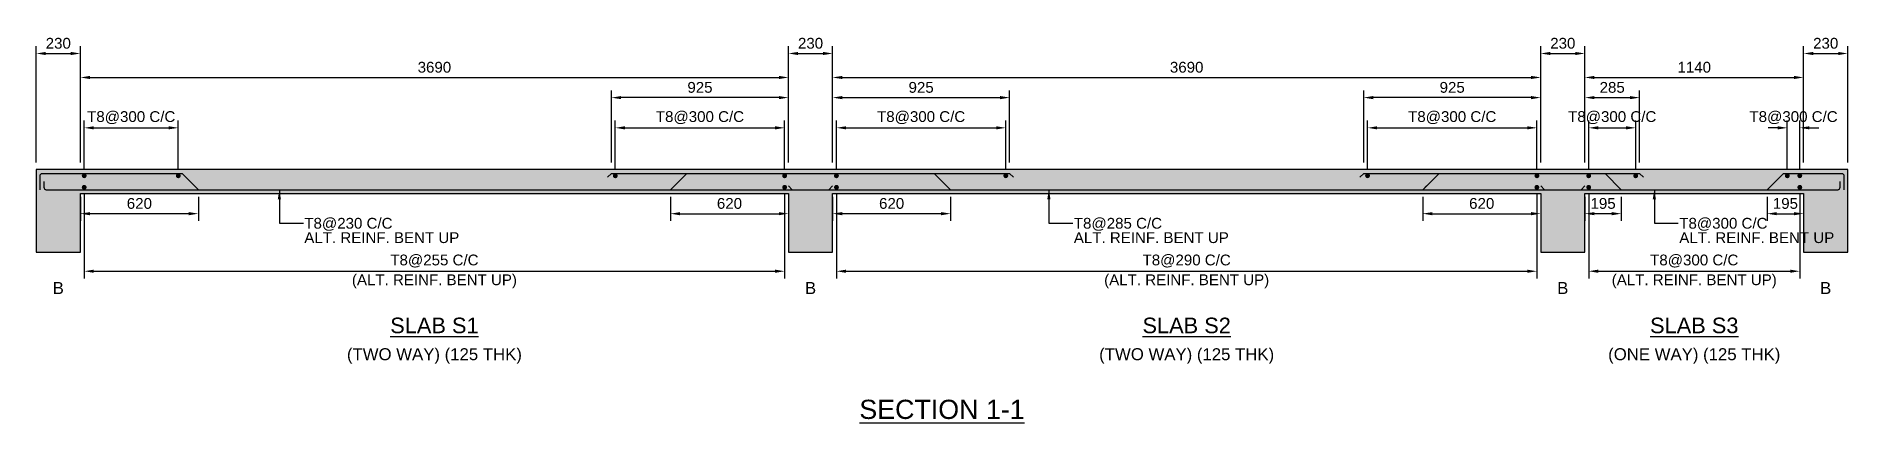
# Model space of a CAD drawing. Header units: inches. Extents: x 0 to 37760, y -3780 to 4280.
import ezdxf
from ezdxf.enums import TextEntityAlignment as Align

# ---------------------------------------------------------------- set-up
doc = ezdxf.new("R2010")
doc.units = ezdxf.units.IN
doc.header["$MEASUREMENT"] = 0
for name, color, linetype in [('Concrete Line', 2, 'Continuous'), ('Dimension', 31, 'Continuous'), ('Labels', 4, 'Continuous'), ('Reinforcement', 4, 'Continuous'), ('Solid', 25, 'Continuous'), ('Text', 31, 'Continuous')]:
    doc.layers.add(name, color=color, linetype=linetype)
doc.styles.add('SC-SLB1', font='SansSerif')
doc.styles.add('SC-SLB2', font='SansSerif')
doc.dimstyles.new('SlabElev', dxfattribs={"dimtxt": 225, "dimasz": 200, "dimexe": 150, "dimexo": 150, "dimgap": 100, "dimtad": 1, "dimtoh": 1, "dimdec": 4, "dimlfac": 0.25, "dimzin": 0, "dimdsep": 46, "dimtxsty": 'SC-SLB2', "dimcen": 0.09, "dimclrd": 8, "dimclre": 8, "dimclrt": 31, "dimadec": 0, "dimazin": 0, "dimtfac": 1, "dimtdec": 0, "dimtix": 1, "dimtofl": 0, "dimtmove": 0, "dimatfit": 3, "dimfxl": 1, "dimtolj": 1, "dimtzin": 0, "dimarcsym": 0})

# ---------------------------------------------------------------- blocks, each defined once
blk = doc.blocks.new('*D0')
at = {"color": 8, "linetype": 'ByBlock', "lineweight": -2}
for p, q in [((920, 1650), (920, 3570)), ((1120, 3420), (15480, 3420)), ((15680, 1650), (15680, 3570))]:
    blk.add_line(p, q, dxfattribs=at)
at = {"color": 8}
for points in [[(920, 3420), (1120, 3453), (1120, 3387)], [(15680, 3420), (15480, 3387), (15480, 3453)]]:
    blk.add_solid(points, dxfattribs=at)
at = {"layer": 'DEFPOINTS', "color": 31}
for p in [(920, 3420), (920, 1500), (15680, 1500)]:
    blk.add_point(p, dxfattribs=at)
at = {"color": 31, "insert": (8300, 3632), "char_height": 225, "attachment_point": 5, "style": 'SC-SLB2'}
blk.add_mtext('\\A1;3690', dxfattribs=at)
blk = doc.blocks.new('*D1')
at = {"color": 8, "linetype": 'ByBlock', "lineweight": -2}
for p, q in [((0, 1650), (0, 4070)), ((200, 3920), (720, 3920)), ((920, 1650), (920, 4070))]:
    blk.add_line(p, q, dxfattribs=at)
at = {"color": 8}
for points in [[(0, 3920), (200, 3953), (200, 3887)], [(920, 3920), (720, 3887), (720, 3953)]]:
    blk.add_solid(points, dxfattribs=at)
at = {"layer": 'DEFPOINTS', "color": 31}
for p in [(0, 3920), (0, 1500), (920, 1500)]:
    blk.add_point(p, dxfattribs=at)
at = {"color": 31, "insert": (460, 4132), "char_height": 225, "attachment_point": 5, "style": 'SC-SLB2'}
blk.add_mtext('\\A1;230', dxfattribs=at)
blk = doc.blocks.new('*D2')
at = {"color": 8, "linetype": 'ByBlock', "lineweight": -2}
for p, q in [((11990, 1650), (11990, 3150)), ((15680, 1650), (15680, 3150)), ((15480, 3000), (12190, 3000))]:
    blk.add_line(p, q, dxfattribs=at)
at = {"color": 8}
for points in [[(11990, 3000), (12190, 3033), (12190, 2967)], [(15680, 3000), (15480, 2967), (15480, 3033)]]:
    blk.add_solid(points, dxfattribs=at)
at = {"layer": 'DEFPOINTS', "color": 31}
for p in [(15680, 3000), (11990, 1500), (15680, 1500)]:
    blk.add_point(p, dxfattribs=at)
at = {"color": 31, "insert": (13835, 3212), "char_height": 225, "attachment_point": 5, "style": 'SC-SLB2'}
blk.add_mtext('\\A1;925', dxfattribs=at)
blk = doc.blocks.new('*D3')
at = {"color": 8, "linetype": 'ByBlock', "lineweight": -2}
for p, q in [((16600, 1650), (16600, 3570)), ((16800, 3420), (31160, 3420)), ((31360, 1650), (31360, 3570))]:
    blk.add_line(p, q, dxfattribs=at)
at = {"color": 8}
for points in [[(16600, 3420), (16800, 3453), (16800, 3387)], [(31360, 3420), (31160, 3387), (31160, 3453)]]:
    blk.add_solid(points, dxfattribs=at)
at = {"layer": 'DEFPOINTS', "color": 31}
for p in [(16600, 3420), (16600, 1500), (31360, 1500)]:
    blk.add_point(p, dxfattribs=at)
at = {"color": 31, "insert": (23980, 3632), "char_height": 225, "attachment_point": 5, "style": 'SC-SLB2'}
blk.add_mtext('\\A1;3690', dxfattribs=at)
blk = doc.blocks.new('*D4')
at = {"color": 8, "linetype": 'ByBlock', "lineweight": -2}
for p, q in [((15680, 1650), (15680, 4070)), ((15880, 3920), (16400, 3920)), ((16600, 1650), (16600, 4070))]:
    blk.add_line(p, q, dxfattribs=at)
at = {"color": 8}
for points in [[(15680, 3920), (15880, 3953), (15880, 3887)], [(16600, 3920), (16400, 3887), (16400, 3953)]]:
    blk.add_solid(points, dxfattribs=at)
at = {"layer": 'DEFPOINTS', "color": 31}
for p in [(15680, 3920), (15680, 1500), (16600, 1500)]:
    blk.add_point(p, dxfattribs=at)
at = {"color": 31, "insert": (16140, 4132), "char_height": 225, "attachment_point": 5, "style": 'SC-SLB2'}
blk.add_mtext('\\A1;230', dxfattribs=at)
blk = doc.blocks.new('*D5')
at = {"color": 8, "linetype": 'ByBlock', "lineweight": -2}
for p, q in [((16600, 1650), (16600, 3150)), ((20290, 1650), (20290, 3150)), ((16800, 3000), (20090, 3000))]:
    blk.add_line(p, q, dxfattribs=at)
at = {"color": 8}
for points in [[(16600, 3000), (16800, 3033), (16800, 2967)], [(20290, 3000), (20090, 2967), (20090, 3033)]]:
    blk.add_solid(points, dxfattribs=at)
at = {"layer": 'DEFPOINTS', "color": 31}
for p in [(16600, 3000), (16600, 1500), (20290, 1500)]:
    blk.add_point(p, dxfattribs=at)
at = {"color": 31, "insert": (18445, 3212), "char_height": 225, "attachment_point": 5, "style": 'SC-SLB2'}
blk.add_mtext('\\A1;925', dxfattribs=at)
blk = doc.blocks.new('*D6')
at = {"color": 8, "linetype": 'ByBlock', "lineweight": -2}
for p, q in [((27670, 1650), (27670, 3150)), ((31360, 1650), (31360, 3150)), ((31160, 3000), (27870, 3000))]:
    blk.add_line(p, q, dxfattribs=at)
at = {"color": 8}
for points in [[(27670, 3000), (27870, 3033), (27870, 2967)], [(31360, 3000), (31160, 2967), (31160, 3033)]]:
    blk.add_solid(points, dxfattribs=at)
at = {"layer": 'DEFPOINTS', "color": 31}
for p in [(31360, 3000), (27670, 1500), (31360, 1500)]:
    blk.add_point(p, dxfattribs=at)
at = {"color": 31, "insert": (29515, 3212), "char_height": 225, "attachment_point": 5, "style": 'SC-SLB2'}
blk.add_mtext('\\A1;925', dxfattribs=at)
blk = doc.blocks.new('*D7')
at = {"color": 8, "linetype": 'ByBlock', "lineweight": -2}
for p, q in [((32280, 1650), (32280, 3570)), ((32480, 3420), (36640, 3420)), ((36840, 1650), (36840, 3570))]:
    blk.add_line(p, q, dxfattribs=at)
at = {"color": 8}
for points in [[(32280, 3420), (32480, 3453), (32480, 3387)], [(36840, 3420), (36640, 3387), (36640, 3453)]]:
    blk.add_solid(points, dxfattribs=at)
at = {"layer": 'DEFPOINTS', "color": 31}
for p in [(32280, 3420), (32280, 1500), (36840, 1500)]:
    blk.add_point(p, dxfattribs=at)
at = {"color": 31, "insert": (34560, 3632), "char_height": 225, "attachment_point": 5, "style": 'SC-SLB2'}
blk.add_mtext('\\A1;1140', dxfattribs=at)
blk = doc.blocks.new('*D8')
at = {"color": 8, "linetype": 'ByBlock', "lineweight": -2}
for p, q in [((31360, 1650), (31360, 4070)), ((31560, 3920), (32080, 3920)), ((32280, 1650), (32280, 4070))]:
    blk.add_line(p, q, dxfattribs=at)
at = {"color": 8}
for points in [[(31360, 3920), (31560, 3953), (31560, 3887)], [(32280, 3920), (32080, 3887), (32080, 3953)]]:
    blk.add_solid(points, dxfattribs=at)
at = {"layer": 'DEFPOINTS', "color": 31}
for p in [(31360, 3920), (31360, 1500), (32280, 1500)]:
    blk.add_point(p, dxfattribs=at)
at = {"color": 31, "insert": (31820, 4132), "char_height": 225, "attachment_point": 5, "style": 'SC-SLB2'}
blk.add_mtext('\\A1;230', dxfattribs=at)
blk = doc.blocks.new('*D9')
at = {"color": 8, "linetype": 'ByBlock', "lineweight": -2}
for p, q in [((36840, 1650), (36840, 4070)), ((37040, 3920), (37560, 3920)), ((37760, 1650), (37760, 4070))]:
    blk.add_line(p, q, dxfattribs=at)
at = {"color": 8}
for points in [[(36840, 3920), (37040, 3953), (37040, 3887)], [(37760, 3920), (37560, 3887), (37560, 3953)]]:
    blk.add_solid(points, dxfattribs=at)
at = {"layer": 'DEFPOINTS', "color": 31}
for p in [(36840, 3920), (36840, 1500), (37760, 1500)]:
    blk.add_point(p, dxfattribs=at)
at = {"color": 31, "insert": (37300, 4132), "char_height": 225, "attachment_point": 5, "style": 'SC-SLB2'}
blk.add_mtext('\\A1;230', dxfattribs=at)
blk = doc.blocks.new('*D10')
at = {"color": 8, "linetype": 'ByBlock', "lineweight": -2}
for p, q in [((32280, 1650), (32280, 3150)), ((33420, 1650), (33420, 3150)), ((32480, 3000), (33220, 3000))]:
    blk.add_line(p, q, dxfattribs=at)
at = {"color": 8}
for points in [[(32280, 3000), (32480, 3033), (32480, 2967)], [(33420, 3000), (33220, 2967), (33220, 3033)]]:
    blk.add_solid(points, dxfattribs=at)
at = {"layer": 'DEFPOINTS', "color": 31}
for p in [(32280, 3000), (32280, 1500), (33420, 1500)]:
    blk.add_point(p, dxfattribs=at)
at = {"color": 31, "insert": (32850, 3212), "char_height": 225, "attachment_point": 5, "style": 'SC-SLB2'}
blk.add_mtext('\\A1;285', dxfattribs=at)
blk = doc.blocks.new('*D11')
at = {"color": 8, "linetype": 'ByBlock', "lineweight": -2}
for p, q in [((12070, 1520), (12070, 2520)), ((12270, 2370), (15400, 2370)), ((15600, 1520), (15600, 2520))]:
    blk.add_line(p, q, dxfattribs=at)
at = {"color": 8}
for points in [[(12070, 2370), (12270, 2403), (12270, 2337)], [(15600, 2370), (15400, 2337), (15400, 2403)]]:
    blk.add_solid(points, dxfattribs=at)
at = {"layer": 'DEFPOINTS', "color": 31}
for p in [(12070, 2370), (12070, 1370), (15600, 1370)]:
    blk.add_point(p, dxfattribs=at)
at = {"color": 31, "insert": (13835, 2582), "char_height": 225, "attachment_point": 5, "style": 'SC-SLB2'}
blk.add_mtext('\\A1;T8@300 C/C', dxfattribs=at)
blk = doc.blocks.new('*D12')
at = {"color": 8, "linetype": 'ByBlock', "lineweight": -2}
for p, q in [((16680, 1520), (16680, 2520)), ((16880, 2370), (20010, 2370)), ((20210, 1520), (20210, 2520))]:
    blk.add_line(p, q, dxfattribs=at)
at = {"color": 8}
for points in [[(16680, 2370), (16880, 2403), (16880, 2337)], [(20210, 2370), (20010, 2337), (20010, 2403)]]:
    blk.add_solid(points, dxfattribs=at)
at = {"layer": 'DEFPOINTS', "color": 31}
for p in [(16680, 2370), (16680, 1370), (20210, 1370)]:
    blk.add_point(p, dxfattribs=at)
at = {"color": 31, "insert": (18445, 2582), "char_height": 225, "attachment_point": 5, "style": 'SC-SLB2'}
blk.add_mtext('\\A1;T8@300 C/C', dxfattribs=at)
blk = doc.blocks.new('*D13')
at = {"color": 8, "linetype": 'ByBlock', "lineweight": -2}
for p, q in [((1000, 1520), (1000, 2520)), ((1200, 2370), (2760, 2370)), ((2960, 1520), (2960, 2520))]:
    blk.add_line(p, q, dxfattribs=at)
at = {"color": 8}
for points in [[(1000, 2370), (1200, 2403), (1200, 2337)], [(2960, 2370), (2760, 2337), (2760, 2403)]]:
    blk.add_solid(points, dxfattribs=at)
at = {"layer": 'DEFPOINTS', "color": 31}
for p in [(1000, 2370), (1000, 1370), (2960, 1370)]:
    blk.add_point(p, dxfattribs=at)
at = {"color": 31, "insert": (1980, 2582), "char_height": 225, "attachment_point": 5, "style": 'SC-SLB2'}
blk.add_mtext('\\A1;T8@300 C/C', dxfattribs=at)
blk = doc.blocks.new('*D14')
at = {"color": 8, "linetype": 'ByBlock', "lineweight": -2}
for p, q in [((27750, 1520), (27750, 2520)), ((27950, 2370), (31080, 2370)), ((31280, 1520), (31280, 2520))]:
    blk.add_line(p, q, dxfattribs=at)
at = {"color": 8}
for points in [[(27750, 2370), (27950, 2403), (27950, 2337)], [(31280, 2370), (31080, 2337), (31080, 2403)]]:
    blk.add_solid(points, dxfattribs=at)
at = {"layer": 'DEFPOINTS', "color": 31}
for p in [(27750, 2370), (27750, 1370), (31280, 1370)]:
    blk.add_point(p, dxfattribs=at)
at = {"color": 31, "insert": (29515, 2582), "char_height": 225, "attachment_point": 5, "style": 'SC-SLB2'}
blk.add_mtext('\\A1;T8@300 C/C', dxfattribs=at)
blk = doc.blocks.new('*D15')
at = {"color": 8, "linetype": 'ByBlock', "lineweight": -2}
for p, q in [((32360, 1520), (32360, 2520)), ((32560, 2370), (33140, 2370)), ((33340, 1520), (33340, 2520))]:
    blk.add_line(p, q, dxfattribs=at)
at = {"color": 8}
for points in [[(32360, 2370), (32560, 2403), (32560, 2337)], [(33340, 2370), (33140, 2337), (33140, 2403)]]:
    blk.add_solid(points, dxfattribs=at)
at = {"layer": 'DEFPOINTS', "color": 31}
for p in [(32360, 2370), (32360, 1370), (33340, 1370)]:
    blk.add_point(p, dxfattribs=at)
at = {"color": 31, "insert": (32850, 2582), "char_height": 225, "attachment_point": 5, "style": 'SC-SLB2'}
blk.add_mtext('\\A1;T8@300 C/C', dxfattribs=at)
blk = doc.blocks.new('*D16')
at = {"color": 8, "linetype": 'ByBlock', "lineweight": -2}
for p, q in [((36300, 2370), (36100, 2370)), ((36500, 1520), (36500, 2520)), ((36760, 1520), (36760, 2520)), ((36960, 2370), (37160, 2370))]:
    blk.add_line(p, q, dxfattribs=at)
at = {"color": 8}
for points in [[(36500, 2370), (36300, 2403), (36300, 2337)], [(36760, 2370), (36960, 2337), (36960, 2403)]]:
    blk.add_solid(points, dxfattribs=at)
at = {"layer": 'DEFPOINTS', "color": 31}
for p in [(36760, 2370), (36500, 1370), (36760, 1370)]:
    blk.add_point(p, dxfattribs=at)
at = {"color": 31, "insert": (36630, 2582), "char_height": 225, "attachment_point": 5, "style": 'SC-SLB2'}
blk.add_mtext('\\A1;T8@300 C/C', dxfattribs=at)
blk = doc.blocks.new('*D17')
at = {"color": 8, "linetype": 'ByBlock', "lineweight": -2}
for p, q in [((1000, 980), (1000, -770)), ((15600, 980), (15600, -770)), ((1200, -620), (15400, -620))]:
    blk.add_line(p, q, dxfattribs=at)
at = {"color": 8}
for points in [[(1000, -620), (1200, -587), (1200, -653)], [(15600, -620), (15400, -653), (15400, -587)]]:
    blk.add_solid(points, dxfattribs=at)
at = {"layer": 'DEFPOINTS', "color": 31}
for p in [(1000, 1130), (15600, 1130), (1000, -620)]:
    blk.add_point(p, dxfattribs=at)
at = {"color": 31, "char_height": 225, "attachment_point": 5, "style": 'SC-SLB2'}
for s, insert in [('\\A1;T8@255 C/C', (8300, -408)), ('\\A1;(ALT. REINF. BENT UP)', (8300, -832))]:
    blk.add_mtext(s, dxfattribs=dict(at, insert=insert))
blk = doc.blocks.new('*D18')
at = {"color": 8, "linetype": 'ByBlock', "lineweight": -2}
for p, q in [((920, 930), (920, 430)), ((3380, 930), (3380, 430)), ((3180, 580), (1120, 580))]:
    blk.add_line(p, q, dxfattribs=at)
at = {"color": 8}
for points in [[(920, 580), (1120, 613), (1120, 547)], [(3380, 580), (3180, 547), (3180, 613)]]:
    blk.add_solid(points, dxfattribs=at)
at = {"layer": 'DEFPOINTS', "color": 31}
for p in [(920, 1080), (3380, 1080), (3380, 580)]:
    blk.add_point(p, dxfattribs=at)
at = {"color": 31, "insert": (2150, 792), "char_height": 225, "attachment_point": 5, "style": 'SC-SLB2'}
blk.add_mtext('\\A1;620', dxfattribs=at)
blk = doc.blocks.new('*D19')
at = {"color": 8, "linetype": 'ByBlock', "lineweight": -2}
for p, q in [((13220, 930), (13220, 430)), ((15680, 930), (15680, 430)), ((13420, 580), (15480, 580))]:
    blk.add_line(p, q, dxfattribs=at)
at = {"color": 8}
for points in [[(13220, 580), (13420, 613), (13420, 547)], [(15680, 580), (15480, 547), (15480, 613)]]:
    blk.add_solid(points, dxfattribs=at)
at = {"layer": 'DEFPOINTS', "color": 31}
for p in [(13220, 1080), (15680, 1080), (13220, 580)]:
    blk.add_point(p, dxfattribs=at)
at = {"color": 31, "insert": (14450, 792), "char_height": 225, "attachment_point": 5, "style": 'SC-SLB2'}
blk.add_mtext('\\A1;620', dxfattribs=at)
blk = doc.blocks.new('*D20')
at = {"color": 8, "linetype": 'ByBlock', "lineweight": -2}
for p, q in [((16680, 980), (16680, -770)), ((31280, 980), (31280, -770)), ((16880, -620), (31080, -620))]:
    blk.add_line(p, q, dxfattribs=at)
at = {"color": 8}
for points in [[(16680, -620), (16880, -587), (16880, -653)], [(31280, -620), (31080, -653), (31080, -587)]]:
    blk.add_solid(points, dxfattribs=at)
at = {"layer": 'DEFPOINTS', "color": 31}
for p in [(16680, 1130), (31280, 1130), (16680, -620)]:
    blk.add_point(p, dxfattribs=at)
at = {"color": 31, "char_height": 225, "attachment_point": 5, "style": 'SC-SLB2'}
for s, insert in [('\\A1;T8@290 C/C', (23980, -408)), ('\\A1;(ALT. REINF. BENT UP)', (23980, -832))]:
    blk.add_mtext(s, dxfattribs=dict(at, insert=insert))
blk = doc.blocks.new('*D21')
at = {"color": 8, "linetype": 'ByBlock', "lineweight": -2}
for p, q in [((16600, 930), (16600, 430)), ((19060, 930), (19060, 430)), ((18860, 580), (16800, 580))]:
    blk.add_line(p, q, dxfattribs=at)
at = {"color": 8}
for points in [[(16600, 580), (16800, 613), (16800, 547)], [(19060, 580), (18860, 547), (18860, 613)]]:
    blk.add_solid(points, dxfattribs=at)
at = {"layer": 'DEFPOINTS', "color": 31}
for p in [(16600, 1080), (19060, 1080), (19060, 580)]:
    blk.add_point(p, dxfattribs=at)
at = {"color": 31, "insert": (17830, 792), "char_height": 225, "attachment_point": 5, "style": 'SC-SLB2'}
blk.add_mtext('\\A1;620', dxfattribs=at)
blk = doc.blocks.new('*D22')
at = {"color": 8, "linetype": 'ByBlock', "lineweight": -2}
for p, q in [((28900, 930), (28900, 430)), ((31360, 930), (31360, 430)), ((29100, 580), (31160, 580))]:
    blk.add_line(p, q, dxfattribs=at)
at = {"color": 8}
for points in [[(28900, 580), (29100, 613), (29100, 547)], [(31360, 580), (31160, 547), (31160, 613)]]:
    blk.add_solid(points, dxfattribs=at)
at = {"layer": 'DEFPOINTS', "color": 31}
for p in [(28900, 1080), (31360, 1080), (28900, 580)]:
    blk.add_point(p, dxfattribs=at)
at = {"color": 31, "insert": (30130, 792), "char_height": 225, "attachment_point": 5, "style": 'SC-SLB2'}
blk.add_mtext('\\A1;620', dxfattribs=at)
blk = doc.blocks.new('*D23')
at = {"color": 8, "linetype": 'ByBlock', "lineweight": -2}
for p, q in [((32360, 980), (32360, -770)), ((36760, 980), (36760, -770)), ((32560, -620), (36560, -620))]:
    blk.add_line(p, q, dxfattribs=at)
at = {"color": 8}
for points in [[(32360, -620), (32560, -587), (32560, -653)], [(36760, -620), (36560, -653), (36560, -587)]]:
    blk.add_solid(points, dxfattribs=at)
at = {"layer": 'DEFPOINTS', "color": 31}
for p in [(32360, 1130), (36760, 1130), (32360, -620)]:
    blk.add_point(p, dxfattribs=at)
at = {"color": 31, "char_height": 225, "attachment_point": 5, "style": 'SC-SLB2'}
for s, insert in [('\\A1;T8@300 C/C', (34560, -408)), ('\\A1;(ALT. REINF. BENT UP)', (34560, -832))]:
    blk.add_mtext(s, dxfattribs=dict(at, insert=insert))
blk = doc.blocks.new('*D24')
at = {"color": 8, "linetype": 'ByBlock', "lineweight": -2}
for p, q in [((32280, 930), (32280, 430)), ((33040, 930), (33040, 430)), ((32840, 580), (32480, 580))]:
    blk.add_line(p, q, dxfattribs=at)
at = {"color": 8}
for points in [[(32280, 580), (32480, 613), (32480, 547)], [(33040, 580), (32840, 547), (32840, 613)]]:
    blk.add_solid(points, dxfattribs=at)
at = {"layer": 'DEFPOINTS', "color": 31}
for p in [(32280, 1080), (33040, 1080), (33040, 580)]:
    blk.add_point(p, dxfattribs=at)
at = {"color": 31, "insert": (32660, 792), "char_height": 225, "attachment_point": 5, "style": 'SC-SLB2'}
blk.add_mtext('\\A1;195', dxfattribs=at)
blk = doc.blocks.new('*D25')
at = {"color": 8, "linetype": 'ByBlock', "lineweight": -2}
for p, q in [((36080, 930), (36080, 430)), ((36840, 930), (36840, 430)), ((36280, 580), (36640, 580))]:
    blk.add_line(p, q, dxfattribs=at)
at = {"color": 8}
for points in [[(36080, 580), (36280, 613), (36280, 547)], [(36840, 580), (36640, 547), (36640, 613)]]:
    blk.add_solid(points, dxfattribs=at)
at = {"layer": 'DEFPOINTS', "color": 31}
for p in [(36080, 1080), (36840, 1080), (36080, 580)]:
    blk.add_point(p, dxfattribs=at)
at = {"color": 31, "insert": (36460, 792), "char_height": 225, "attachment_point": 5, "style": 'SC-SLB2'}
blk.add_mtext('\\A1;195', dxfattribs=at)

msp = doc.modelspace()

# ---------------------------------------------------------------- hatches: boundary and pattern name
at = {"layer": 'Solid'}
msp.add_hatch(color=256, dxfattribs=at).paths.add_polyline_path([(0, -220), (920, -220), (920, 1000), (15680, 1000), (15680, -220), (16600, -220), (16600, 1000), (31360, 1000), (31360, -220), (32280, -220), (32280, 1000), (36840, 1000), (36840, -220), (37760, -220), (37760, 1500), (37760, 1500), (37760, 1500), (36840, 1500), (36840, 1500), (32280, 1500), (32280, 1500), (31360, 1500), (31360, 1500), (16600, 1500), (16600, 1500), (15680, 1500), (15680, 1500), (920, 1500), (920, 1500), (0, 1500), (0, 1500), (0, 1500)], flags=0)

# ---------------------------------------------------------------- linework, layer by layer
at = {"layer": 'Concrete Line'}
msp.add_lwpolyline([(0, -220), (920, -220), (920, 1000), (15680, 1000), (15680, -220), (16600, -220), (16600, 1000), (31360, 1000), (31360, -220), (32280, -220), (32280, 1000), (36840, 1000), (36840, -220), (37760, -220), (37760, 1500), (37760, 1500), (37760, 1500), (36840, 1500), (36840, 1500), (32280, 1500), (32280, 1500), (31360, 1500), (31360, 1500), (16600, 1500), (16600, 1500), (15680, 1500), (15680, 1500), (920, 1500), (920, 1500), (0, 1500), (0, 1500), (0, 1500), (0, -220)], dxfattribs=at)
at = {"layer": 'Reinforcement'}
for points in [[(80, 1080), (80, 1370, -0.4), (130, 1420), (3040, 1420)], [(160, 1250), (160, 1130, 0.4), (210, 1080), (16520, 1080)], [(31440, 1080), (37550, 1080, 0.4), (37600, 1130), (37600, 1250)], [(36420, 1420), (37630, 1420, -0.4), (37680, 1370), (37680, 1080)]]:
    msp.add_lwpolyline(points, format="xyb", dxfattribs=at)
at = {"layer": 'Reinforcement', "const_width": 50}
for points in [[(975, 1370, 1), (1025, 1370, 1)], [(975, 1130, 1), (1025, 1130, 1)], [(2935, 1370, 1), (2985, 1370, 1)], [(12045, 1370, 1), (12095, 1370, 1)], [(15575, 1370, 1), (15625, 1370, 1)], [(15575, 1130, 1), (15625, 1130, 1)], [(16655, 1370, 1), (16705, 1370, 1)], [(16655, 1130, 1), (16705, 1130, 1)], [(20185, 1370, 1), (20235, 1370, 1)], [(27725, 1370, 1), (27775, 1370, 1)], [(31255, 1370, 1), (31305, 1370, 1)], [(31255, 1130, 1), (31305, 1130, 1)], [(32335, 1370, 1), (32385, 1370, 1)], [(32335, 1130, 1), (32385, 1130, 1)], [(33315, 1370, 1), (33365, 1370, 1)], [(36475, 1370, 1), (36525, 1370, 1)], [(36735, 1370, 1), (36785, 1370, 1)], [(36735, 1130, 1), (36785, 1130, 1)]]:
    msp.add_lwpolyline(points, format="xyb", close=True, dxfattribs=at)
at = {"layer": 'Reinforcement'}
for points in [[(3040, 1420), (3380, 1080)], [(11990, 1420), (11909.99989, 1340)], [(11990, 1420), (20290, 1420)], [(13560, 1420), (13220, 1080)], [(15760, 1080), (15679.99989, 1160)], [(16520, 1080), (16600.00011, 1160)], [(18720, 1420), (19060, 1080)], [(20290, 1420), (20370.00011, 1340)], [(27670, 1420), (27589.99989, 1340)], [(27670, 1420), (33420, 1420)], [(29240, 1420), (28900, 1080)], [(28900, 1080), (28980.00011, 1160)], [(31440, 1080), (31359.99989, 1160)], [(32200, 1080), (32280.00011, 1160)], [(32700, 1420), (33040, 1080)], [(33420, 1420), (33500.00011, 1340)], [(36420, 1420), (36080, 1080)], [(15760, 1080), (32200, 1080)]]:
    msp.add_lwpolyline(points, dxfattribs=at)

# ---------------------------------------------------------------- texts
at = {"layer": 'Labels', "style": 'SC-SLB1'}
for s, height, p in [('B', 250, (460, -970)), ('B', 250, (16140, -970)), ('B', 250, (31820, -970)), ('B', 250, (37300, -970)), ('%%USLAB S1', 325, (8300, -1750)), ('%%USLAB S2', 325, (23980, -1750)), ('%%USLAB S3', 325, (34560, -1750)), ('%%USECTION 1-1', 400, (18880, -3500))]:
    msp.add_text(s, height=height, dxfattribs=at).set_placement(p, align=Align.MIDDLE_CENTER)
at = {"layer": 'Text', "style": 'SC-SLB2'}
for s, p in [('T8@230 C/C', (5588, 380)), ('T8@285 C/C', (21628, 380)), ('T8@300 C/C', (34248, 380)), ('ALT. REINF. BENT UP', (5588, 80)), ('ALT. REINF. BENT UP', (21628, 80)), ('ALT. REINF. BENT UP', (34248, 80))]:
    msp.add_text(s, height=225, dxfattribs=at).set_placement(p, align=Align.MIDDLE_LEFT)
for s, p in [('(TWO WAY) (125 THK)', (8300, -2350)), ('(TWO WAY) (125 THK)', (23980, -2350)), ('(ONE WAY) (125 THK)', (34560, -2350))]:
    msp.add_text(s, height=250, dxfattribs=at).set_placement(p, align=Align.MIDDLE_CENTER)

# ---------------------------------------------------------------- dimensions: what is measured, and where the dimension line sits
at = {"layer": 'Dimension'}
for p1, p2, distance, text, picture, middle in [((0, 1500), (920, 1500), 2420, '230', '*D1', (460, 3920)), ((15680, 1500), (16600, 1500), 2420, '230', '*D4', (16140, 3920)), ((31360, 1500), (32280, 1500), 2420, '230', '*D8', (31820, 3920)), ((36840, 1500), (37760, 1500), 2420, '230', '*D9', (37300, 3920)), ((920, 1500), (15680, 1500), 1920, '3690', '*D0', (8300, 3420)), ((16600, 1500), (31360, 1500), 1920, '3690', '*D3', (23980, 3420)), ((32280, 1500), (36840, 1500), 1920, '1140', '*D7', (34560, 3420)), ((15680, 1500), (11990, 1500), -1500, '925', '*D2', (13835, 3000)), ((16600, 1500), (20290, 1500), 1500, '925', '*D5', (18445, 3000)), ((31360, 1500), (27670, 1500), -1500, '925', '*D6', (29515, 3000)), ((32280, 1500), (33420, 1500), 1500, '285', '*D10', (32850, 3000)), ((1000, 1370), (2960, 1370), 1000, 'T8@300 C/C', '*D13', (1980, 2370)), ((12070, 1370), (15600, 1370), 1000, 'T8@300 C/C', '*D11', (13835, 2370)), ((16680, 1370), (20210, 1370), 1000, 'T8@300 C/C', '*D12', (18445, 2370)), ((27750, 1370), (31280, 1370), 1000, 'T8@300 C/C', '*D14', (29515, 2370)), ((32360, 1370), (33340, 1370), 1000, 'T8@300 C/C', '*D15', (32850, 2370)), ((36760, 1370), (36500, 1370), -1000, 'T8@300 C/C', '*D16', (36630, 2370)), ((3380, 1080), (920, 1080), 500, '620', '*D18', (2150, 580)), ((1000, 1130), (15600, 1130), -1750, 'T8@255 C/C\\X(ALT. REINF. BENT UP)', '*D17', (8300, -620)), ((13220, 1080), (15680, 1080), -500, '620', '*D19', (14450, 580)), ((19060, 1080), (16600, 1080), 500, '620', '*D21', (17830, 580)), ((16680, 1130), (31280, 1130), -1750, 'T8@290 C/C\\X(ALT. REINF. BENT UP)', '*D20', (23980, -620)), ((28900, 1080), (31360, 1080), -500, '620', '*D22', (30130, 580)), ((33040, 1080), (32280, 1080), 500, '195', '*D24', (32660, 580)), ((32360, 1130), (36760, 1130), -1750, 'T8@300 C/C\\X(ALT. REINF. BENT UP)', '*D23', (34560, -620)), ((36080, 1080), (36840, 1080), -500, '195', '*D25', (36460, 580))]:
    dim = msp.add_aligned_dim(p1=p1, p2=p2, distance=distance, text=text, dimstyle='SlabElev', dxfattribs=at)
    dim.commit()
    dim.dimension.update_dxf_attribs({"geometry": picture, "text_midpoint": middle})

# ---------------------------------------------------------------- leaders
for points in [[(5068, 1080), (5068, 380), (5568, 380)], [(21108, 1080), (21108, 380), (21608, 380)], [(33728, 1080), (33728, 380), (34228, 380)]]:
    msp.add_leader(points, dimstyle='SlabElev', dxfattribs=at)

doc.saveas('drawing.dxf')
